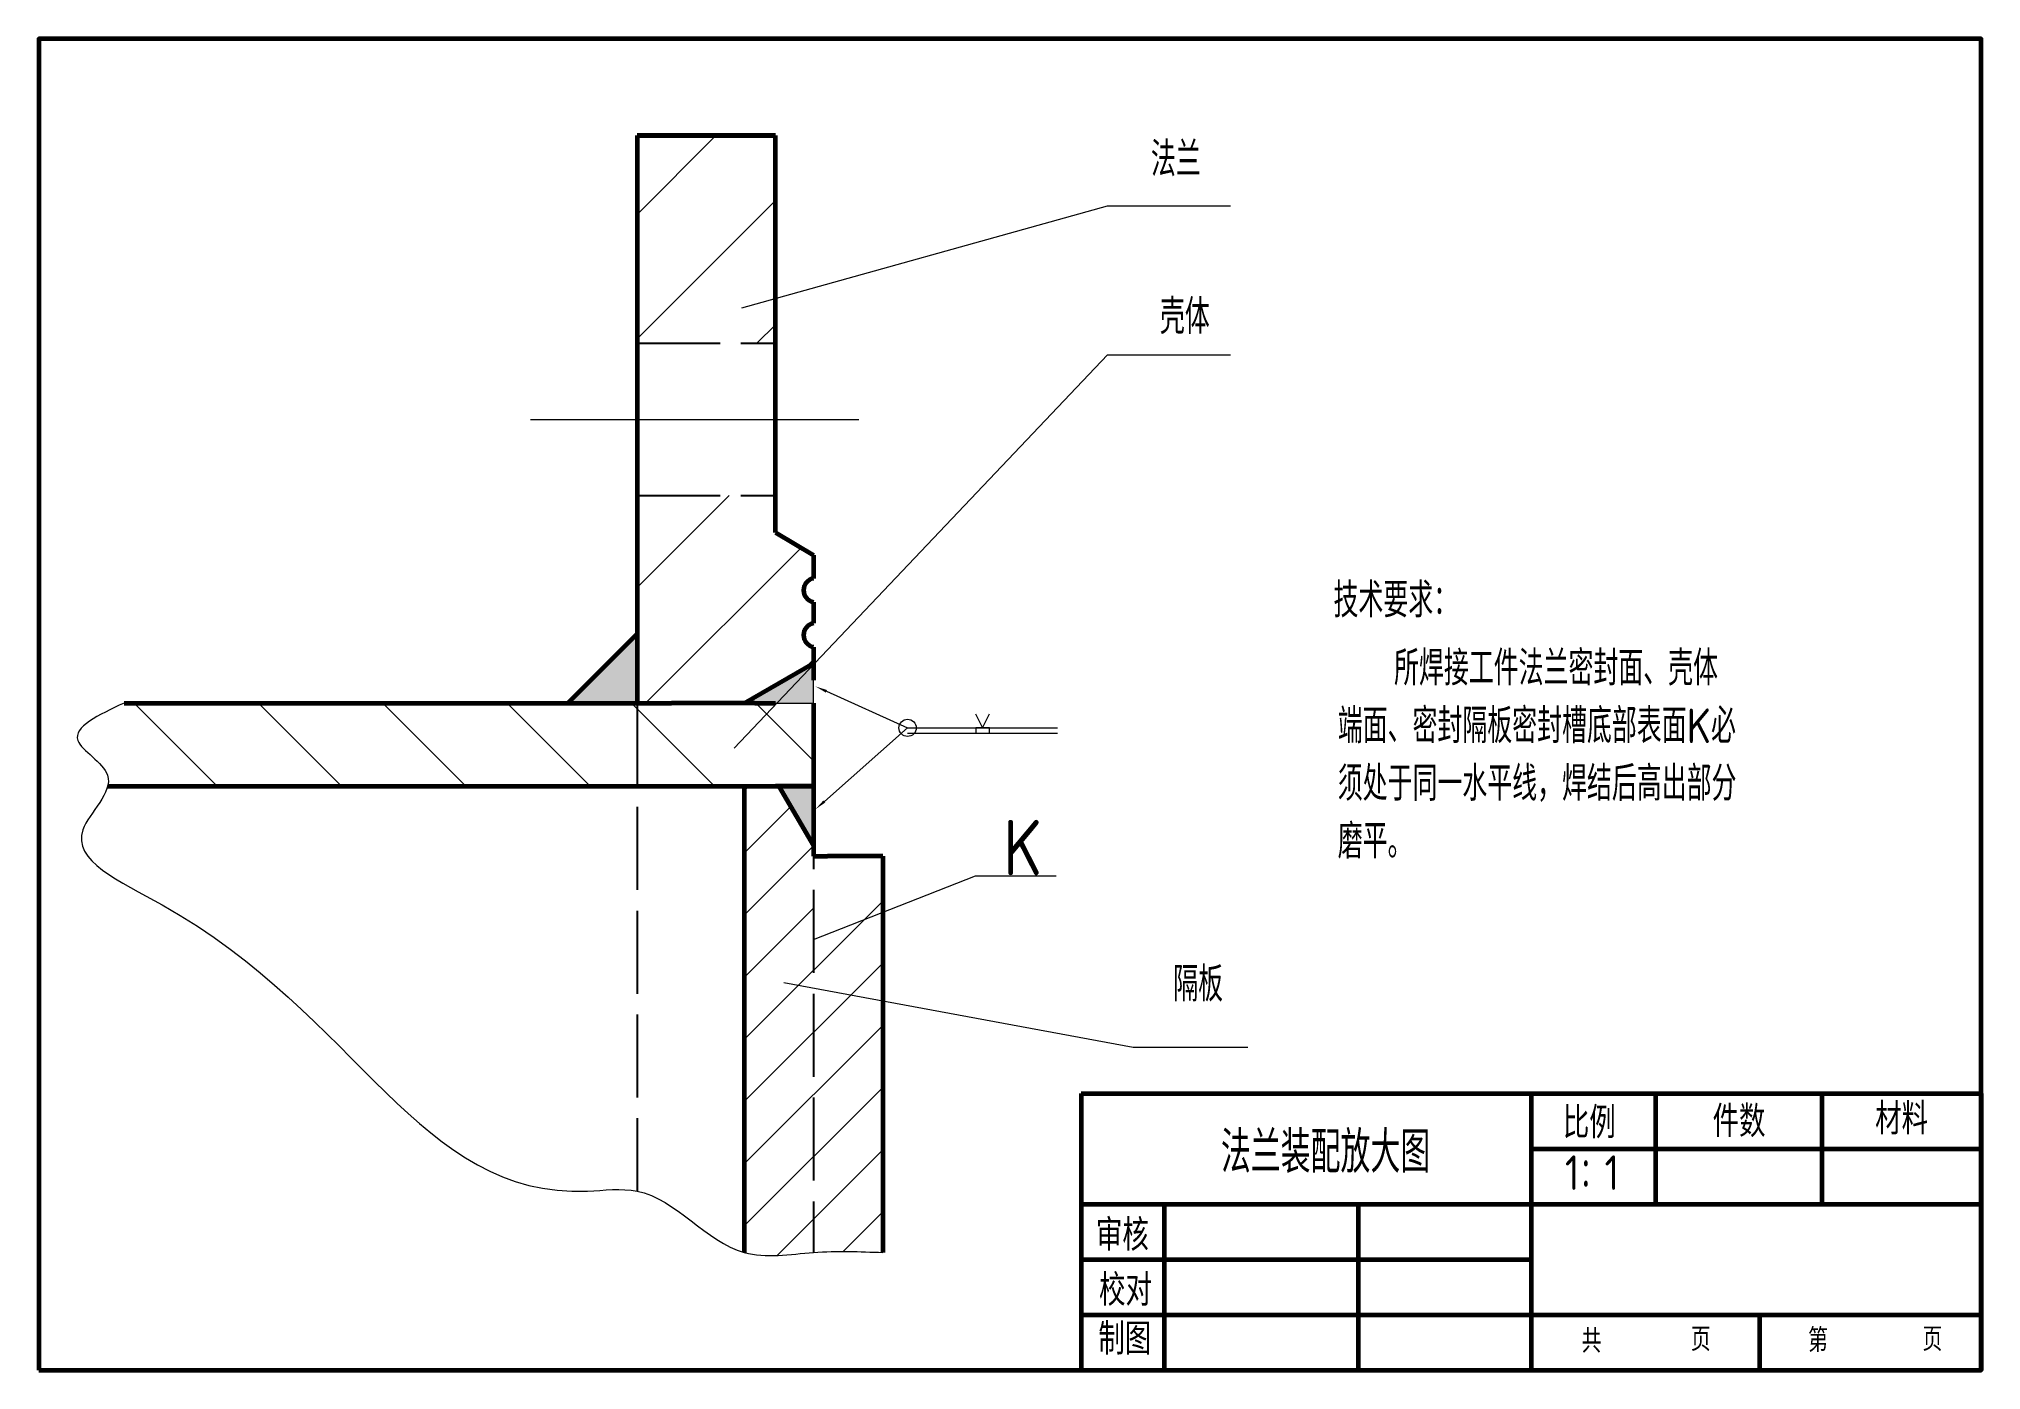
# Paper-space layout '法兰装配放大图' of a CAD drawing. Header units: millimetres. Extents: x 3 to 283, y 3 to 196.
import ezdxf

# ---------------------------------------------------------------- set-up
doc = ezdxf.new("R2010")
doc.units = ezdxf.units.MM
doc.linetypes.add('ACAD_ISO02W100', pattern=[15, 12, -3])
doc.linetypes.add('CENTERX2', pattern=[101.6, 63.5, -12.7, 12.7, -12.7])
for name, color, linetype, lineweight in [('中心线．点画线', 6, 'CENTERX2', 20), ('粗实线', 250, 'Continuous', 60), ('细实线０.18', 5, 'Continuous', 18), ('虚小', 233, 'ACAD_ISO02W100', 25)]:
    doc.layers.add(name, color=color, linetype=linetype, lineweight=lineweight)
doc.styles.add('国标文字-5', font='gbenor.shx', dxfattribs={"height": 5, "bigfont": 'gbcbig.shx'})
doc.styles.add('汉字', font='SIMFANG.TTF', dxfattribs={"width": 0.7})

psp = doc.layouts.new('法兰装配放大图')

# ---------------------------------------------------------------- hatches: boundary and pattern name
at = {"layer": '粗实线'}
for points in [[(79.13, 99.82), (89.13, 99.82), (89.13, 109.82)], [(114.63, 87.82), (109.63, 87.82), (114.63, 79.22)]]:
    psp.add_hatch(color=256, dxfattribs=at).paths.add_polyline_path(points)
h = psp.add_hatch(color=256, dxfattribs=at)
h.paths.add_polyline_path([(114.63, 105.58), (104.63, 99.82), (106.13, 99.82), (109.13, 99.82), (114.63, 103.13)])
h.paths.add_polyline_path([(114.63, 103.13), (109.13, 99.82), (114.63, 99.8)])
at = {"layer": '细实线０.18'}
h = psp.add_hatch(dxfattribs=at)
h.set_pattern_fill('ANSI31', color=256, scale=4, style=0)
h.set_pattern_definition([(45, (-27.4, 0), (-8.98026, 8.98026), [])])
h.paths.add_polyline_path([(109.13, 181.82), (89.13, 181.82), (89.13, 151.82), (109.13, 151.82)])
h.paths.add_polyline_path([(114.63, 111.35), (114.63, 114.41, -0.840208), (114.63, 117.84), (114.63, 121.18), (109.13, 124.49), (109.13, 129.82), (89.13, 129.82), (89.13, 99.82), (94.13, 99.82), (104.63, 99.82), (114.63, 105.58), (114.63, 107.92, -0.840208)])
h = psp.add_hatch(dxfattribs=at)
h.set_pattern_fill('ANSI31', color=256, scale=4, angle=90, style=0)
h.set_pattern_definition([(135, (-27.4, 0), (-8.9803, -8.9803), [])])
edge = h.paths.add_edge_path()
edge.add_line((89.13, 87.82), (89.13, 99.82))
edge.add_line((89.13, 99.82), (15.03, 99.82))
edge.add_spline(control_points=[(15.03, 99.82), (11.34, 98.1), (4.8, 95.05), (12.87, 90.85), (12.81, 88.36), (12.67, 87.82)], knot_values=[0, 0, 0, 0, 8.588479, 15.224265, 16.983017, 16.983017, 16.983017, 16.983017], degree=3, periodic=0)
edge.add_line((12.67, 87.82), (89.13, 87.82))
h.paths.add_polyline_path([(94.13, 99.82), (89.13, 99.82), (89.13, 87.82), (109.13, 87.82), (114.63, 87.82), (114.63, 99.8), (109.13, 99.82), (106.13, 99.82)])
h = psp.add_hatch(dxfattribs=at)
h.set_pattern_fill('ANSI31', color=256, scale=2, style=0)
h.set_pattern_definition([(45, (-27.4, 0), (-4.49013, 4.49013), [])])
edge = h.paths.add_edge_path()
edge.add_line((114.63, 79.22), (109.63, 87.81))
edge.add_line((109.63, 87.81), (104.63, 87.81))
edge.add_line((104.63, 87.81), (104.63, 20.43))
edge.add_spline(control_points=[(104.63, 20.43), (107.73, 19.58), (111.23, 20.19), (114.63, 20.43)], knot_values=[138.710904, 138.710904, 138.710904, 138.710904, 148.710904, 148.710904, 148.710904, 148.710904], degree=3, periodic=0)
edge.add_line((114.63, 20.43), (114.63, 79.22))
edge = h.paths.add_edge_path()
edge.add_spline(control_points=[(114.63, 20.43), (118.03, 20.67), (121.33, 20.55), (124.63, 20.43)], knot_values=[148.710904, 148.710904, 148.710904, 148.710904, 158.710904, 158.710904, 158.710904, 158.710904], degree=3, periodic=0)
edge.add_line((124.63, 20.43), (124.63, 77.7))
edge.add_line((124.63, 77.7), (123.58, 77.7))
edge.add_line((123.58, 77.7), (114.63, 65.61))
edge.add_line((114.63, 65.61), (114.63, 20.43))

# ---------------------------------------------------------------- linework, layer by layer
at = {"layer": '中心线．点画线'}
psp.add_line((73.75, 140.82), (121.16, 140.82), dxfattribs=at)
at = {"layer": '粗实线'}
for p, q in [((89.13, 181.82), (109.13, 181.82)), ((109.13, 181.82), (89.13, 181.82)), ((89.13, 181.82), (89.13, 99.82)), ((109.13, 124.49), (109.13, 181.82)), ((109.13, 124.49), (114.63, 121.18)), ((114.63, 121.18), (114.63, 117.84)), ((114.63, 114.41), (114.63, 111.35)), ((79.13, 99.82), (89.13, 109.82)), ((114.63, 107.92), (114.63, 103.13)), ((104.63, 99.82), (114.63, 105.58)), ((15.03, 99.82), (94.13, 99.82)), ((106.13, 99.82), (94.13, 99.82)), ((106.13, 99.82), (109.13, 99.82)), ((114.63, 99.8), (114.63, 87.82)), ((12.67, 87.82), (109.13, 87.82)), ((104.63, 87.81), (104.63, 20.43)), ((104.63, 87.81), (109.63, 87.81)), ((106.13, 87.82), (114.63, 87.82)), ((114.63, 87.82), (109.13, 87.82)), ((109.63, 87.81), (114.63, 79.22)), ((114.63, 87.82), (114.63, 77.71)), ((114.63, 77.71), (116.63, 77.7)), ((124.63, 77.7), (116.63, 77.7)), ((124.63, 77.7), (124.63, 20.43)), ((124.63, 59.81), (124.63, 44.81)), ((153.29, 43.42), (283.29, 43.42)), ((153.29, 43.42), (153.29, 3.42)), ((218.29, 43.42), (218.29, 3.42)), ((236.26, 43.42), (236.26, 27.42)), ((260.29, 43.42), (260.29, 27.42)), ((283.29, 43.42), (283.29, 3.42)), ((218.29, 35.42), (283.29, 35.42)), ((153.29, 27.42), (283.29, 27.42)), ((165.29, 27.42), (165.29, 3.42)), ((193.29, 27.42), (193.29, 3.42)), ((153.29, 19.42), (218.29, 19.42)), ((153.29, 11.42), (283.29, 11.42)), ((251.29, 11.42), (251.29, 3.42)), ((153.29, 3.42), (283.29, 3.42))]:
    psp.add_line(p, q, dxfattribs=at)
psp.add_lwpolyline([(2.73, 3.42), (283.29, 3.42), (283.29, 195.81), (2.73, 195.81)], close=True, dxfattribs=at)
for centre in [(114.93, 116.13), (114.93, 109.64)]:
    psp.add_arc(centre, 1.74, 99.9255, 260.0745, dxfattribs=at)
at = {"layer": '细实线０.18'}
for p, q in [((104.25, 156.94), (157.1, 171.65)), ((157.1, 171.65), (174.84, 171.65)), ((103.18, 93.3), (157.1, 150.15)), ((157.1, 150.15), (174.84, 150.15)), ((114.63, 99.8), (114.63, 103.13)), ((116.49, 101.52), (128.21, 96.24)), ((109.13, 99.82), (114.63, 99.8)), ((116.19, 85.6), (128.21, 96.24)), ((128.21, 96.24), (149.89, 96.24)), ((128.21, 95.49), (149.89, 95.49)), ((114.63, 65.68), (138.02, 74.85)), ((138.02, 74.85), (149.66, 74.85)), ((110.33, 59.44), (160.82, 50.09)), ((160.82, 50.09), (177.37, 50.09))]:
    psp.add_line(p, q, dxfattribs=at)
for points in [[(114.9, 102.24, 0, 0.4, 0), (116.49, 101.52, 0.4, 0.4, 0)], [(114.87, 84.45, 0, 0.4, 0), (116.19, 85.6, 0.4, 0.4, 0)]]:
    psp.add_lwpolyline(points, format="xyseb", dxfattribs=at)
psp.add_lwpolyline([(138.03, 98.25), (139.05, 96.24), (140.07, 98.25)], dxfattribs=at)
psp.add_lwpolyline([(138.05, 96.24), (138.05, 95.49), (140.05, 95.49), (140.05, 96.24)], close=True, dxfattribs=at)
psp.add_circle((128.21, 96.24), 1.25, dxfattribs=at)
psp.add_spline([(15.03, 99.82), (8.35, 94.43), (12.66, 89.38), (9.09, 81.52), (20.53, 70.68), (81.98, 29.3), (89.13, 29.3), (104.63, 20.43), (114.63, 20.43), (124.63, 20.43)], degree=3, dxfattribs=at)
at = {"layer": '虚小'}
for p, q in [((89.13, 151.82), (109.13, 151.82)), ((89.13, 129.82), (109.13, 129.82)), ((89.13, 99.82), (89.13, 29.3)), ((114.63, 87.82), (114.63, 20.43))]:
    psp.add_line(p, q, dxfattribs=at)

# ---------------------------------------------------------------- texts
at = {"layer": '粗实线', "style": '汉字', "width": 0.7}
for s, height, p in [('件数', 4, (244.5, 37.54)), ('材料', 4, (267.98, 37.91)), ('比例', 4, (222.87, 37.35)), ('审核', 4, (155.42, 21.12)), ('校对', 4, (155.87, 13.16)), ('制图', 4, (155.77, 6.1)), ('共', 3, (225.57, 6.27)), ('页', 3, (241.36, 6.51)), ('第', 3, (258.29, 6.37)), ('页', 3, (274.82, 6.52))]:
    psp.add_text(s, height=height, dxfattribs=at).set_placement(p)
at = {"layer": '粗实线', "insert": (142.02, 82.93), "char_height": 8, "width": 10.3714, "attachment_point": 1, "style": '国标文字-5'}
psp.add_mtext('K', dxfattribs=at)
at = {"layer": '细实线０.18', "style": '国标文字-5'}
for s, p in [('法兰', (163.36, 175.91)), ('壳体', (164.67, 153.16)), ('隔板', (166.58, 56.7)), ('1：1', (223.16, 29.46))]:
    psp.add_text(s, height=5, dxfattribs=at).set_placement(p)
at = {"layer": '细实线０.18', "attachment_point": 1, "style": '国标文字-5'}
for s, insert, char_height, width in [('技术要求：', (189.74, 117.2), 5, 37.0599), ('  \\P   所焊接工件法兰密封面、壳体端面、密封隔板密封槽底部表面K必须处于同一水平线，焊结后高出部分磨平。', (190.35, 115.7), 5, 57.9854), ('法兰装配放大图', (173.47, 37.94), 6, 57.9854)]:
    psp.add_mtext(s, dxfattribs=dict(at, insert=insert, char_height=char_height, width=width))

doc.saveas('drawing.dxf')
